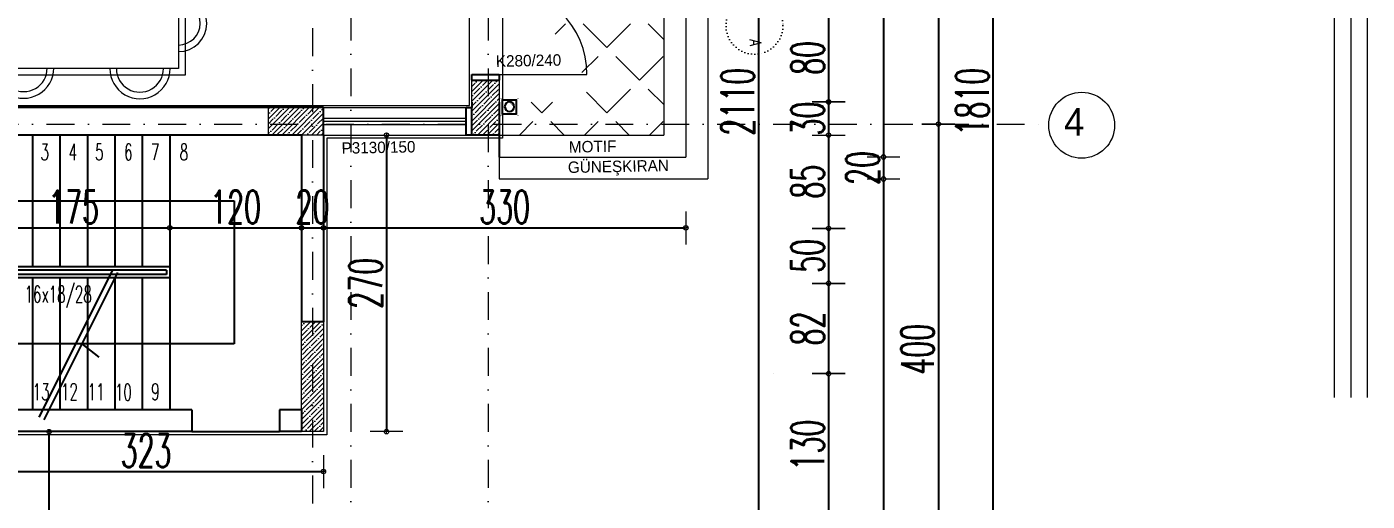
# Model space of a CAD drawing. Header units: millimetres. Extents: x -16104 to 67872, y -88009 to 12107.
# Drawn here: x 12612 to 13833, y -6903 to -6471 of the extents above; entities that cross this region are included whole.
import ezdxf
from ezdxf.enums import TextEntityAlignment as Align

# ---------------------------------------------------------------- set-up
doc = ezdxf.new("R2010")
doc.units = ezdxf.units.MM
doc.linetypes.add('ACAD_ISO07W100', pattern=[3, 0, -3])
doc.linetypes.add('DASHDOTX2', pattern=[50.8, 25.4, -12.7, 0, -12.7])
doc.layers.get('0').update_dxf_attribs({"color": 241})
for name, color, linetype, lineweight in [('AKS', 1, 'ACAD_ISO07W100', 5), ('akslar', 144, 'Continuous', 20), ('balkon', 6, 'Continuous', 5), ('c05', 32, 'Continuous', 13), ('duvar', 123, 'Continuous', 25), ('emsal&kolon', 1, 'Continuous', 5), ('kapı', 3, 'Continuous', 5), ('kolon', 1, 'Continuous', 5), ('merdiven', 4, 'Continuous', 25), ('OLCU', 54, 'Continuous', 13), ('pencere', 5, 'Continuous', 5), ('POZ', 36, 'Continuous', 18), ('SıVA', 40, 'Continuous', 9), ('tefriş', 30, 'Continuous', 5), ('ÖLÇÜ', 252, 'Continuous', 20)]:
    doc.layers.add(name, color=color, linetype=linetype, lineweight=lineweight)
doc.styles.add('DIM', font='Txttw.shx', dxfattribs={"width": 0.6})
doc.styles.add('DIMENSIONS', font='simplex', dxfattribs={"width": 0.8})
doc.styles.add('M2', font='stylu.ttf', dxfattribs={"height": 10})
doc.dimstyles.new('50', dxfattribs={"dimscale": 0, "dimtxt": 30, "dimasz": 1, "dimexe": 0, "dimexo": 2, "dimgap": 4, "dimtad": 1, "dimdec": 0, "dimzin": 0, "dimdsep": 46, "dimtxsty": 'DIM', "dimblk1": 'DOT', "dimblk2": 'DOT', "dimsah": 1, "dimcen": 1.5, "dimdle": 3, "dimse1": 1, "dimse2": 1, "dimclrd": 256, "dimclre": 9, "dimclrt": 256, "dimadec": 0, "dimazin": 0, "dimtfac": 0.24, "dimtdec": 0, "dimtix": 1, "dimtmove": 2, "dimatfit": 3, "dimldrblk": 'DOT', "dimfxl": 0, "dimtolj": 1, "dimtzin": 15, "dimarcsym": 0})
pattern_1 = [(45, (0, -17059.605), (-4.490128, 4.490128), []), (45, (4.49, -17059.605), (-4.490128, 4.490128), [7.9375, -1.5875, 0, -1.5875])]

# ---------------------------------------------------------------- blocks, each defined once
blk = doc.blocks.new('DOT')
for p, q in [((0, 15), (0, -15)), ((-2, 0), (0, 0)), ((2, 0), (0, 0))]:
    blk.add_line(p, q)
blk.add_circle((0, 0), 2)
blk = doc.blocks.new('*D5778')
at = {"layer": 'Defpoints', "color": 0, "transparency": 16777216}
for p in [(13292.2, -6459.6), (13292.2, -6539.3), (13342.2, -6539.3)]:
    blk.add_point(p, dxfattribs=at)
at = {"layer": 'OLCU', "lineweight": -2, "transparency": 16777216}
blk.add_line((13342.2, -6460.6), (13342.2, -6538.3), dxfattribs=at)
for p, rotation in [((13342.2, -6459.6), 90), ((13342.2, -6539.3), 270)]:
    blk.add_blockref('DOT', p, dxfattribs=dict(at, rotation=rotation))
at = {"layer": 'OLCU', "transparency": 16777216, "insert": (13323.2, -6499.4), "char_height": 30, "attachment_point": 5, "rotation": 90, "style": 'DIM'}
blk.add_mtext('\\A1;80', dxfattribs=at)
blk = doc.blocks.new('*D5779')
at = {"layer": 'Defpoints', "color": 0, "transparency": 16777216}
for p in [(13292.2, -6539.6), (13292.2, -6569.6), (13342.2, -6569.6)]:
    blk.add_point(p, dxfattribs=at)
at = {"layer": 'OLCU', "lineweight": -2, "transparency": 16777216}
for p, q in [((13342.2, -6538.6), (13342.2, -6537.6)), ((13342.2, -6539.6), (13342.2, -6569.6)), ((13342.2, -6570.6), (13342.2, -6571.6))]:
    blk.add_line(p, q, dxfattribs=at)
for p, rotation in [((13342.2, -6539.6), 270), ((13342.2, -6569.6), 90)]:
    blk.add_blockref('DOT', p, dxfattribs=dict(at, rotation=rotation))
at = {"layer": 'OLCU', "transparency": 16777216, "insert": (13323.2, -6554.6), "char_height": 30, "attachment_point": 5, "rotation": 90, "style": 'DIM'}
blk.add_mtext('\\A1;30', dxfattribs=at)
blk = doc.blocks.new('*D5780')
at = {"layer": 'Defpoints', "color": 0, "transparency": 16777216}
for p in [(13292.2, -6569.6), (13292.2, -6654.6), (13342.2, -6654.6)]:
    blk.add_point(p, dxfattribs=at)
at = {"layer": 'OLCU', "lineweight": -2, "transparency": 16777216}
blk.add_line((13342.2, -6570.6), (13342.2, -6653.6), dxfattribs=at)
for p, rotation in [((13342.2, -6569.6), 90), ((13342.2, -6654.6), 270)]:
    blk.add_blockref('DOT', p, dxfattribs=dict(at, rotation=rotation))
at = {"layer": 'OLCU', "transparency": 16777216, "insert": (13323.2, -6612.1), "char_height": 30, "attachment_point": 5, "rotation": 90, "style": 'DIM'}
blk.add_mtext('\\A1;85', dxfattribs=at)
blk = doc.blocks.new('*D5781')
at = {"layer": 'Defpoints', "color": 0, "transparency": 16777216}
for p in [(13292.2, -6654.6), (13292.2, -6704.6), (13342.2, -6704.6)]:
    blk.add_point(p, dxfattribs=at)
at = {"layer": 'OLCU', "lineweight": -2, "transparency": 16777216}
blk.add_line((13342.2, -6655.6), (13342.2, -6703.6), dxfattribs=at)
for p, rotation in [((13342.2, -6654.6), 90), ((13342.2, -6704.6), 270)]:
    blk.add_blockref('DOT', p, dxfattribs=dict(at, rotation=rotation))
at = {"layer": 'OLCU', "transparency": 16777216, "insert": (13323.2, -6679.6), "char_height": 30, "attachment_point": 5, "rotation": 90, "style": 'DIM'}
blk.add_mtext('\\A1;50', dxfattribs=at)
blk = doc.blocks.new('*D6030')
at = {"layer": 'Defpoints', "color": 0, "transparency": 16777216}
for p in [(13292.2, -6704.6), (13292.2, -6786.8), (13342.2, -6786.8)]:
    blk.add_point(p, dxfattribs=at)
at = {"layer": 'OLCU', "lineweight": -2, "transparency": 16777216}
blk.add_line((13342.2, -6705.6), (13342.2, -6785.8), dxfattribs=at)
for p, rotation in [((13342.2, -6704.6), 90), ((13342.2, -6786.8), 270)]:
    blk.add_blockref('DOT', p, dxfattribs=dict(at, rotation=rotation))
at = {"layer": 'OLCU', "transparency": 16777216, "insert": (13323.2, -6745.7), "char_height": 30, "attachment_point": 5, "rotation": 90, "style": 'DIM'}
blk.add_mtext('\\A1;82', dxfattribs=at)
blk = doc.blocks.new('*D5782')
at = {"layer": 'Defpoints', "color": 0, "transparency": 16777216}
for p in [(13292.2, -6786.8), (13292.2, -6916.8), (13342.2, -6916.8)]:
    blk.add_point(p, dxfattribs=at)
at = {"layer": 'OLCU', "lineweight": -2, "transparency": 16777216}
blk.add_line((13342.2, -6787.8), (13342.2, -6915.8), dxfattribs=at)
for p, rotation in [((13342.2, -6786.8), 90), ((13342.2, -6916.8), 270)]:
    blk.add_blockref('DOT', p, dxfattribs=dict(at, rotation=rotation))
at = {"layer": 'OLCU', "transparency": 16777216, "insert": (13323.2, -6851.8), "char_height": 30, "attachment_point": 5, "rotation": 90, "style": 'DIM'}
blk.add_mtext('\\A1;130', dxfattribs=at)
blk = doc.blocks.new('*D5786')
at = {"layer": 'Defpoints', "color": 0, "transparency": 16777216}
for p in [(13357.2, -6609.6), (13392.2, -7354.1), (13392.2, -7354.1)]:
    blk.add_point(p, dxfattribs=at)
at = {"layer": 'OLCU', "lineweight": -2, "transparency": 16777216}
blk.add_line((13392.2, -6610.6), (13392.2, -7353.1), dxfattribs=at)
for p, rotation in [((13392.2, -6609.6), 90), ((13392.2, -7354.1), 270)]:
    blk.add_blockref('DOT', p, dxfattribs=dict(at, rotation=rotation))
at = {"layer": 'OLCU', "transparency": 16777216, "insert": (13373.2, -6981.8), "char_height": 30, "attachment_point": 5, "rotation": 90, "style": 'DIM'}
blk.add_mtext('\\A1;745', dxfattribs=at)
blk = doc.blocks.new('*D5789')
at = {"layer": 'Defpoints', "color": 0, "transparency": 16777216}
for p in [(13457.2, -5634.6), (13492.2, -5634.6), (13457.2, -7444.1)]:
    blk.add_point(p, dxfattribs=at)
at = {"layer": 'OLCU', "lineweight": -2, "transparency": 16777216}
blk.add_line((13492.2, -7443.1), (13492.2, -5635.6), dxfattribs=at)
for p, rotation in [((13492.2, -5634.6), 90), ((13492.2, -7444.1), 270)]:
    blk.add_blockref('DOT', p, dxfattribs=dict(at, rotation=rotation))
at = {"layer": 'OLCU', "transparency": 16777216, "insert": (13473.2, -6539.3), "char_height": 30, "attachment_point": 5, "rotation": 90, "style": 'DIM'}
blk.add_mtext('\\A1;1810', dxfattribs=at)
blk = doc.blocks.new('*D5839')
at = {"layer": 'Defpoints', "color": 0, "transparency": 16777216}
for p in [(13292.2, -6074.9), (13292.2, -6589.6), (13392.2, -6589.6)]:
    blk.add_point(p, dxfattribs=at)
at = {"layer": 'OLCU', "lineweight": -2, "transparency": 16777216}
blk.add_line((13392.2, -6075.9), (13392.2, -6588.6), dxfattribs=at)
for p, rotation in [((13392.2, -6074.9), 90), ((13392.2, -6589.6), 270)]:
    blk.add_blockref('DOT', p, dxfattribs=dict(at, rotation=rotation))
at = {"layer": 'OLCU', "transparency": 16777216, "insert": (13373.2, -6332.2), "char_height": 30, "attachment_point": 5, "rotation": 90, "style": 'DIM'}
blk.add_mtext('\\A1;515', dxfattribs=at)
blk = doc.blocks.new('*D5860')
at = {"layer": 'Defpoints', "color": 0, "transparency": 16777216}
for p in [(13392.2, -6589.6), (13392.2, -6609.6), (13392.2, -6609.6)]:
    blk.add_point(p, dxfattribs=at)
at = {"layer": 'OLCU', "lineweight": -2, "transparency": 16777216}
for p, q in [((13392.2, -6588.6), (13392.2, -6587.6)), ((13392.2, -6589.6), (13392.2, -6609.6)), ((13392.2, -6610.6), (13392.2, -6611.6))]:
    blk.add_line(p, q, dxfattribs=at)
for p, rotation in [((13392.2, -6589.6), 270), ((13392.2, -6609.6), 90)]:
    blk.add_blockref('DOT', p, dxfattribs=dict(at, rotation=rotation))
at = {"layer": 'OLCU', "transparency": 16777216, "insert": (13373.2, -6599.6), "char_height": 30, "attachment_point": 5, "rotation": 90, "style": 'DIM'}
blk.add_mtext('\\A1;20', dxfattribs=at)
blk = doc.blocks.new('rb')
at = {"layer": 'tefriş'}
for points in [[(1548.4, 487.07), (1595.5, 487.07), (1595.5, 394.92), (1548.4, 394.92)], [(1551.4, 484.07), (1592.5, 484.07), (1592.5, 397.92), (1551.4, 397.92)]]:
    blk.add_lwpolyline(points, close=True, dxfattribs=at)
for centre, radius, start, end in [((1571.95, 484.07), 12.83, 0, 180), ((1571.95, 484.07), 9.83, 0, 180), ((1551.4, 466.84), 14.18, 90, 270), ((1551.4, 466.84), 11.18, 90, 270), ((1592.5, 466.49), 13.72, 270, 90), ((1592.5, 466.49), 10.72, 270, 90), ((1551.4, 415.62), 14.18, 90, 270), ((1592.29, 413.54), 13.72, 270, 90), ((1551.4, 415.62), 11.18, 90, 270), ((1592.29, 413.54), 10.72, 270, 90), ((1571.95, 397.92), 13.83, 180, 0), ((1571.95, 397.92), 10.83, 180, 0)]:
    blk.add_arc(centre, radius, start, end, dxfattribs=at)
blk = doc.blocks.new('*D5883')
at = {"layer": 'Defpoints', "color": 0, "transparency": 16777216}
for p in [(13442.2, -6259.6), (13442.2, -6559.6), (13442.2, -6559.6)]:
    blk.add_point(p, dxfattribs=at)
at = {"layer": 'OLCU', "lineweight": -2, "transparency": 16777216}
blk.add_line((13442.2, -6260.6), (13442.2, -6558.6), dxfattribs=at)
for p, rotation in [((13442.2, -6259.6), 90), ((13442.2, -6559.6), 270)]:
    blk.add_blockref('DOT', p, dxfattribs=dict(at, rotation=rotation))
at = {"layer": 'OLCU', "transparency": 16777216, "insert": (13423.2, -6409.6), "char_height": 30, "attachment_point": 5, "rotation": 90, "style": 'DIM'}
blk.add_mtext('\\A1;300', dxfattribs=at)
blk = doc.blocks.new('*D5884')
at = {"layer": 'Defpoints', "color": 0, "transparency": 16777216}
for p in [(13442.2, -6559.6), (13442.2, -6969.6), (13442.2, -6969.6)]:
    blk.add_point(p, dxfattribs=at)
at = {"layer": 'OLCU', "lineweight": -2, "transparency": 16777216}
blk.add_line((13442.2, -6560.6), (13442.2, -6968.6), dxfattribs=at)
for p, rotation in [((13442.2, -6559.6), 90), ((13442.2, -6969.6), 270)]:
    blk.add_blockref('DOT', p, dxfattribs=dict(at, rotation=rotation))
at = {"layer": 'OLCU', "transparency": 16777216, "insert": (13423.2, -6764.6), "char_height": 30, "attachment_point": 5, "rotation": 90, "style": 'DIM'}
blk.add_mtext('\\A1;400', dxfattribs=at)
blk = doc.blocks.new('*D5900')
at = {"layer": 'Defpoints', "color": 0, "transparency": 16777216}
for p in [(13278.5, -5484.6), (13278.5, -7594.1), (13278.5, -7594.1)]:
    blk.add_point(p, dxfattribs=at)
at = {"layer": 'OLCU', "lineweight": -2, "transparency": 16777216}
blk.add_line((13278.5, -5485.6), (13278.5, -7593.1), dxfattribs=at)
for p, rotation in [((13278.5, -5484.6), 90), ((13278.5, -7594.1), 270)]:
    blk.add_blockref('DOT', p, dxfattribs=dict(at, rotation=rotation))
at = {"layer": 'OLCU', "transparency": 16777216, "insert": (13259.5, -6539.3), "char_height": 30, "attachment_point": 5, "rotation": 90, "style": 'DIM'}
blk.add_mtext('\\A1;2110', dxfattribs=at)
blk = doc.blocks.new('*D5935')
at = {"layer": 'Defpoints', "color": 0, "transparency": 16777216}
for p in [(12567.2, -6654.1), (12742.2, -6654.1), (12742.2, -6654.1)]:
    blk.add_point(p, dxfattribs=at)
at = {"layer": 'OLCU', "lineweight": -2, "transparency": 16777216}
blk.add_line((12568.2, -6654.1), (12741.2, -6654.1), dxfattribs=at)
at = {"layer": 'OLCU', "lineweight": -2, "transparency": 16777216, "rotation": 180}
blk.add_blockref('DOT', (12567.2, -6654.1), dxfattribs=at)
at = {"layer": 'OLCU', "lineweight": -2, "transparency": 16777216}
blk.add_blockref('DOT', (12742.2, -6654.1), dxfattribs=at)
at = {"layer": 'OLCU', "transparency": 16777216, "insert": (12654.7, -6635.1), "char_height": 30, "attachment_point": 5, "style": 'DIM'}
blk.add_mtext('\\A1;175', dxfattribs=at)
blk = doc.blocks.new('*D5936')
at = {"layer": 'Defpoints', "color": 0, "transparency": 16777216}
for p in [(12742.2, -6654.1), (12862.2, -6654.1), (12862.2, -6654.1)]:
    blk.add_point(p, dxfattribs=at)
at = {"layer": 'OLCU', "lineweight": -2, "transparency": 16777216}
blk.add_line((12743.2, -6654.1), (12861.2, -6654.1), dxfattribs=at)
at = {"layer": 'OLCU', "lineweight": -2, "transparency": 16777216, "rotation": 180}
blk.add_blockref('DOT', (12742.2, -6654.1), dxfattribs=at)
at = {"layer": 'OLCU', "lineweight": -2, "transparency": 16777216}
blk.add_blockref('DOT', (12862.2, -6654.1), dxfattribs=at)
at = {"layer": 'OLCU', "transparency": 16777216, "insert": (12802.2, -6635.1), "char_height": 30, "attachment_point": 5, "style": 'DIM'}
blk.add_mtext('\\A1;120', dxfattribs=at)
blk = doc.blocks.new('*D5937')
at = {"layer": 'Defpoints', "color": 0, "transparency": 16777216}
for p in [(12862.2, -6654.1), (12882.2, -6654.1), (12882.2, -6654.1)]:
    blk.add_point(p, dxfattribs=at)
at = {"layer": 'OLCU', "lineweight": -2, "transparency": 16777216}
for p, q in [((12861.2, -6654.1), (12860.2, -6654.1)), ((12862.2, -6654.1), (12882.2, -6654.1)), ((12883.2, -6654.1), (12884.2, -6654.1))]:
    blk.add_line(p, q, dxfattribs=at)
blk.add_blockref('DOT', (12862.2, -6654.1), dxfattribs=at)
at = {"layer": 'OLCU', "lineweight": -2, "transparency": 16777216, "rotation": 180}
blk.add_blockref('DOT', (12882.2, -6654.1), dxfattribs=at)
at = {"layer": 'OLCU', "transparency": 16777216, "insert": (12872.2, -6635.1), "char_height": 30, "attachment_point": 5, "style": 'DIM'}
blk.add_mtext('\\A1;20', dxfattribs=at)
blk = doc.blocks.new('A$C412C2498')
at = {"color": 5, "const_width": 0.6}
for points in [[(3.6, 24.3), (0.2, 27)], [(23.8, 24.3), (27.3, 27)], [(3.6, 3), (0.2, 0.2)], [(23.8, 3), (27.3, 0.2)]]:
    blk.add_lwpolyline(points, dxfattribs=at)
at = {"color": 5}
blk.add_lwpolyline([(23.8, 24.3), (3.6, 24.3), (3.6, 3), (23.8, 3)], close=True, dxfattribs=at)
at = {"const_width": 0.1}
for points in [[(6.7, 12.2), (14.6, 20.2)], [(6.8, 14.5), (12.4, 20.1)], [(7.1, 10.4), (16.4, 19.7)], [(7.9, 9.1), (17.8, 19)], [(8.8, 8), (18.9, 18.1)], [(10, 7.1), (19.8, 16.9)], [(11.3, 6.4), (20.4, 15.6)], [(13, 6), (20.8, 13.8)], [(14.8, 6.1), (20.8, 12.1)], [(17.4, 7), (19.8, 9.4)]]:
    blk.add_lwpolyline(points, dxfattribs=at)
blk.add_circle((13.7, 13.1), 7.12)
blk = doc.blocks.new('A$C5E2C1EC0')
at = {"xscale": 0.6105719971092185, "yscale": 0.6105719971092185, "zscale": 0.6105719971092185}
blk.add_blockref('A$C412C2498', (0, 0), dxfattribs=at)
blk = doc.blocks.new('*D5630')
at = {"layer": 'Defpoints', "color": 0, "transparency": 16777216}
for p in [(12882.2, -6654.1), (13212.2, -6654.1), (13212.2, -6654.1)]:
    blk.add_point(p, dxfattribs=at)
at = {"layer": 'OLCU', "lineweight": -2, "transparency": 16777216}
blk.add_line((12883.2, -6654.1), (13211.2, -6654.1), dxfattribs=at)
at = {"layer": 'OLCU', "lineweight": -2, "transparency": 16777216, "rotation": 180}
blk.add_blockref('DOT', (12882.2, -6654.1), dxfattribs=at)
at = {"layer": 'OLCU', "lineweight": -2, "transparency": 16777216}
blk.add_blockref('DOT', (13212.2, -6654.1), dxfattribs=at)
at = {"layer": 'OLCU', "transparency": 16777216, "insert": (13047.2, -6635.1), "char_height": 30, "attachment_point": 5, "style": 'DIM'}
blk.add_mtext('\\A1;330', dxfattribs=at)
blk = doc.blocks.new('*D5943')
at = {"layer": 'Defpoints', "color": 0, "transparency": 16777216}
for p in [(12559.2, -6839.6), (12882.2, -6839.6), (12882.2, -6875.9)]:
    blk.add_point(p, dxfattribs=at)
at = {"layer": 'OLCU', "lineweight": -2, "transparency": 16777216}
blk.add_line((12560.2, -6875.9), (12881.2, -6875.9), dxfattribs=at)
at = {"layer": 'OLCU', "lineweight": -2, "transparency": 16777216, "rotation": 180}
blk.add_blockref('DOT', (12559.2, -6875.9), dxfattribs=at)
at = {"layer": 'OLCU', "lineweight": -2, "transparency": 16777216}
blk.add_blockref('DOT', (12882.2, -6875.9), dxfattribs=at)
at = {"layer": 'OLCU', "transparency": 16777216, "insert": (12720.7, -6856.9), "char_height": 30, "attachment_point": 5, "style": 'DIM'}
blk.add_mtext('\\A1;323', dxfattribs=at)
blk = doc.blocks.new('*D5634')
at = {"layer": 'Defpoints', "color": 0, "transparency": 16777216}
for p in [(12907.2, -6569.6), (12882.2, -6839.6), (12939.6, -6839.6)]:
    blk.add_point(p, dxfattribs=at)
at = {"layer": 'OLCU', "lineweight": -2, "transparency": 16777216}
blk.add_line((12939.6, -6570.6), (12939.6, -6838.6), dxfattribs=at)
for p, rotation in [((12939.6, -6569.6), 90), ((12939.6, -6839.6), 270)]:
    blk.add_blockref('DOT', p, dxfattribs=dict(at, rotation=rotation))
at = {"layer": 'OLCU', "transparency": 16777216, "insert": (12920.6, -6704.6), "char_height": 30, "attachment_point": 5, "rotation": 90, "style": 'DIM'}
blk.add_mtext('\\A1;270', dxfattribs=at)
blk = doc.blocks.new('*D5945')
at = {"layer": 'Defpoints', "color": 0, "transparency": 16777216}
for p in [(12559.2, -6839.6), (12632.4, -6839.6), (12559.2, -7594.1)]:
    blk.add_point(p, dxfattribs=at)
at = {"layer": 'OLCU', "lineweight": -2, "transparency": 16777216}
blk.add_line((12632.4, -7593.1), (12632.4, -6840.6), dxfattribs=at)
for p, rotation in [((12632.4, -6839.6), 90), ((12632.4, -7594.1), 270)]:
    blk.add_blockref('DOT', p, dxfattribs=dict(at, rotation=rotation))
at = {"layer": 'OLCU', "transparency": 16777216, "insert": (12613.4, -7216.8), "char_height": 30, "attachment_point": 5, "rotation": 90, "style": 'DIM'}
blk.add_mtext('\\A1;755', dxfattribs=at)

msp = doc.modelspace()

# ---------------------------------------------------------------- hatches: boundary and pattern name
at = {"layer": 'kolon'}
h = msp.add_hatch(dxfattribs=at)
h.set_pattern_fill('ANSI35,_O', color=256)
h.set_pattern_definition(pattern_1)
h.paths.add_polyline_path([(13032.2, -6519.6), (13017.2, -6519.6), (13017.2, -6559.6), (13032.2, -6559.6)])
h.paths.add_polyline_path([(13042.2, -6519.6), (13032.2, -6519.6), (13032.2, -6559.6), (13042.2, -6559.6)])
h.paths.add_polyline_path([(13032.2, -6559.6), (13032.2, -6569.6), (13042.2, -6569.6), (13042.2, -6559.6)])
h.paths.add_polyline_path([(13017.2, -6559.6), (13017.2, -6569.6), (13032.2, -6569.6), (13032.2, -6559.6)])
h = msp.add_hatch(dxfattribs=at)
h.set_pattern_fill('ANSI35,_O', color=256)
h.set_pattern_definition([(45, (3602.555, -17059.605), (-4.490128, 4.490128), []), (45, (3607.0454, -17059.605), (-4.490128, 4.490128), [7.9375, -1.5875, 0, -1.5875])])
h.paths.add_polyline_path([(12832.2, -6544.6), (12832.2, -6559.6), (12872.2, -6559.6), (12872.2, -6544.6)])
h.paths.add_polyline_path([(12832.2, -6559.6), (12832.2, -6569.6), (12872.2, -6569.6), (12872.2, -6559.6)])
h.paths.add_polyline_path([(12872.2, -6559.6), (12872.2, -6569.6), (12882.2, -6569.6), (12882.2, -6559.6)])
h.paths.add_polyline_path([(12872.2, -6544.6), (12872.2, -6559.6), (12882.2, -6559.6), (12882.2, -6544.6)])
h = msp.add_hatch(dxfattribs=at)
h.set_pattern_fill('ANSI35,_O', color=256)
h.set_pattern_definition(pattern_1)
h.paths.add_polyline_path([(12882.2, -6739.6), (12862.2, -6739.6), (12862.2, -6839.6), (12882.2, -6839.6)])
at = {"layer": 'ÖLÇÜ'}
h = msp.add_hatch(dxfattribs=at)
h.set_pattern_fill('ANGLE,_O', color=256, scale=6, angle=45)
h.set_pattern_definition([(45, (-3603.393, 0), (-29.63485, 29.63485), [30.48, -11.43]), (135, (-3603.393, 0), (-29.63485, -29.63485), [30.48, -11.43])])
h.paths.add_polyline_path([(13192.2, -6074.9), (13127.2, -6074.9, -0.079624), (13123.1, -6099.9), (13192.2, -6099.9)])
h.paths.add_polyline_path([(13192.2, -6099.9), (13123.1, -6099.9, -0.323907), (13047.2, -6154.9), (13047.2, -6099.9), (13042.2, -6099.9), (13042.2, -6279.6), (13192.2, -6279.6)])
h.paths.add_polyline_path([(13192.2, -6279.6), (13042.2, -6279.6), (13042.2, -6294.6), (13042.2, -6424.6), (13042.2, -6459.6, -0.131404), (13082.1, -6470.2), (13192.2, -6470.2)])
h.paths.add_polyline_path([(13192.2, -6470.2), (13082.1, -6470.2, -0.268211), (13122.2, -6539.6), (13042.2, -6539.6), (13042.2, -6559.6), (13192.2, -6559.6)])
h.paths.add_polyline_path([(13192.2, -6559.6), (13042.2, -6559.6), (13042.2, -6569.6), (13192.2, -6569.6)])
h.paths.add_polyline_path([(13063.9, -6405.9), (13064.1, -6315.4), (13046.4, -6315.3), (13046.1, -6405.8)], flags=24)
h.paths.add_polyline_path([(13075.3, -6312.8), (13163.2, -6312.8), (13163.2, -6342.6), (13075.3, -6342.6)], flags=24)
h.paths.add_polyline_path([(13075.5, -6280.9), (13179.6, -6280.9), (13179.6, -6307.8), (13075.5, -6307.8)], flags=24)

# ---------------------------------------------------------------- linework, layer by layer
for p, q in [((13017.2, -6519.6), (13017.2, -6514.6)), ((13042.2, -6514.6), (13042.2, -6519.6)), ((13017.2, -6569.6), (13017.2, -6544.6)), ((12862.2, -6819.6), (12862.2, -6839.6)), ((12762.2, -6839.6), (12842.2, -6839.6))]:
    msp.add_line(p, q)
at = {"layer": 'AKS', "color": 1, "linetype": 'ACAD_ISO07W100'}
msp.add_circle((13274.7, -6470), 25.9, dxfattribs=at)
at = {"layer": 'AKS', "linetype": 'ByBlock'}
msp.add_circle((13572.7, -6560.7), 30, dxfattribs=at)
at = {"layer": 'akslar', "linetype": 'DASHDOTX2'}
for p, q in [((12907.2, -5134.6), (12907.2, -7944.1)), ((13032.2, -5134.6), (13032.2, -7944.1)), ((12872.2, -5149), (12872.2, -7958.5)), ((10492.2, -6559.6), (13542.2, -6559.6))]:
    msp.add_line(p, q, dxfattribs=at)
at = {"layer": 'balkon'}
for p, q in [((13192.2, -6074.9), (13192.2, -6569.6)), ((13212.2, -6074.9), (13212.2, -6589.6)), ((13232.2, -6074.9), (13232.2, -6609.6)), ((13042.2, -6569.6), (13192.2, -6569.6)), ((13042.2, -6589.6), (13212.2, -6589.6)), ((13042.2, -6589.6), (13042.2, -6609.6)), ((13042.2, -6609.6), (13232.2, -6609.6))]:
    msp.add_line(p, q, dxfattribs=at)
at = {"layer": 'c05'}
for points in [[(13832.7, -8120), (13832.7, -8330.3), (10302.4, -8330.3), (10302.4, -4952.5), (13832.7, -4952.5), (13832.7, -6808.6)], [(13817.7, -8120), (13817.7, -8315.3), (10317.4, -8315.3), (10317.4, -4967.5), (13817.7, -4967.5), (13817.7, -6808.6)], [(13802.7, -8120), (13802.7, -8300.3), (10332.4, -8300.3), (10332.4, -4982.5), (13802.7, -4982.5), (13802.7, -6808.6)]]:
    msp.add_lwpolyline(points, dxfattribs=at)
at = {"layer": 'duvar'}
for p, q in [((13017.2, -6514.6), (13042.2, -6514.6)), ((13017.2, -6519.6), (13042.2, -6519.6)), ((13017.2, -6539.6), (13017.2, -6544.6)), ((13042.2, -6539.6), (13042.2, -6569.6)), ((12882.2, -6544.6), (12417.2, -6544.6)), ((12882.2, -6569.6), (12882.2, -6544.6)), ((13012.2, -6544.6), (13017.2, -6544.6)), ((13012.2, -6569.6), (13012.2, -6544.6)), ((12862.2, -6569.6), (12434.2, -6569.6)), ((12862.2, -6569.6), (12862.2, -6739.6)), ((12882.2, -6569.6), (12882.2, -6739.6)), ((13017.2, -6569.6), (13012.2, -6569.6)), ((13042.2, -6569.6), (13017.2, -6569.6)), ((13042.2, -6569.6), (13042.2, -6589.6)), ((12567.2, -6629.6), (12800.8, -6629.6)), ((12800.8, -6629.6), (12800.8, -6759.6)), ((12690, -6692.5), (12623.1, -6826.5)), ((12694.5, -6694.8), (12627.6, -6828.7)), ((12742.2, -6689.6), (12742.2, -6699.6)), ((12882.2, -6739.6), (12862.2, -6739.6)), ((12800.8, -6759.6), (12567.2, -6759.6)), ((12662.1, -6759.6), (12677.8, -6771.8)), ((12762.2, -6819.6), (12447.2, -6819.6)), ((12762.2, -6819.6), (12762.2, -6839.6)), ((12862.2, -6819.6), (12842.2, -6819.6)), ((12842.2, -6819.6), (12842.2, -6839.6)), ((12762.2, -6839.6), (12559.2, -6839.6)), ((12762.2, -6839.6), (12559.2, -6839.6)), ((12862.2, -6839.6), (12842.2, -6839.6)), ((12862.2, -6839.6), (12842.2, -6839.6))]:
    msp.add_line(p, q, dxfattribs=at)
at = {"layer": 'emsal&kolon'}
for points in [[(13042.2, -6569.6), (13017.2, -6569.6), (13017.2, -6519.6), (13042.2, -6519.6), (13042.2, -6569.6)], [(12832.2, -6569.6), (12832.2, -6544.6), (12882.2, -6544.6), (12882.2, -6569.6), (12832.2, -6569.6)], [(12862.2, -6739.6), (12882.2, -6739.6), (12882.2, -6839.6), (12862.2, -6839.6), (12862.2, -6739.6)]]:
    msp.add_lwpolyline(points, dxfattribs=at)
at = {"layer": 'kapı'}
msp.add_line((13042.2, -6514.6), (13122.2, -6514.6), dxfattribs=at)
msp.add_arc((13042.2, -6514.6), 80, 0, 90, dxfattribs=at)
at = {"layer": 'merdiven'}
for p, q in [((12617.2, -6569.6), (12617.2, -6689.6)), ((12642.2, -6569.6), (12642.2, -6689.6)), ((12667.2, -6569.6), (12667.2, -6689.6)), ((12692.2, -6569.6), (12692.2, -6689.6)), ((12717.2, -6569.6), (12717.2, -6689.6)), ((12742.2, -6569.6), (12742.2, -6689.6)), ((12742.2, -6689.6), (12567.2, -6689.6)), ((12742.2, -6699.6), (12567.2, -6699.6)), ((12739.2, -6692.6), (12570.2, -6692.6)), ((12739.2, -6696.6), (12570.2, -6696.6)), ((12617.2, -6699.6), (12617.2, -6819.6)), ((12642.2, -6699.6), (12642.2, -6819.6)), ((12667.2, -6699.6), (12667.2, -6819.6)), ((12692.2, -6699.6), (12692.2, -6819.6)), ((12717.2, -6699.6), (12717.2, -6819.6)), ((12739.2, -6692.6), (12739.2, -6696.6)), ((12742.2, -6699.6), (12742.2, -6819.6))]:
    msp.add_line(p, q, dxfattribs=at)
at = {"layer": 'OLCU'}
msp.add_line((13292.2, -6786.8), (13292.2, -6786.8), dxfattribs=at)
at = {"layer": 'pencere'}
for p, q in [((12882.2, -6544.6), (13012.2, -6544.6)), ((12882.2, -6554.1), (13012.2, -6554.1)), ((12882.2, -6557.1), (13012.2, -6557.1)), ((12882.2, -6560.1), (13012.2, -6560.1)), ((12882.2, -6569.6), (13012.2, -6569.6))]:
    msp.add_line(p, q, dxfattribs=at)
at = {"layer": 'SıVA'}
for points in [[(12582.2, -6842.6), (12582.2, -7357.1), (12447.2, -7357.1), (12447.2, -7617.1), (11665.2, -7617.1), (11665.2, -7447.1), (11445.2, -7447.1), (11445.2, -6592.6), (10983.2, -6592.6), (10983.2, -6077.9), (10813.2, -6077.9), (10813.2, -5625.6), (11103.2, -5625.6), (11103.2, -5455.6), (12925.2, -5455.6), (12925.2, -5625.6), (13215.2, -5625.6), (13215.2, -6077.9), (13045.2, -6077.9), (13045.2, -6572.6), (12885.2, -6572.6), (12885.2, -6842.6)], [(12419.2, -6247.6), (12419, -6301.6), (12414.2, -6301.6), (12414.2, -6517.6), (12419.2, -6517.6), (12419.2, -6542.6), (13015.2, -6542.6), (13015.2, -6459.6), (13015.2, -6076.9), (12990.2, -6076.9), (12990.2, -6061.9), (12507.2, -6061.9), (12414.2, -6061.9), (12414.2, -6207.6), (12414.2, -6207.6), (12413.9, -6247.6)]]:
    msp.add_lwpolyline(points, close=True, dxfattribs=at)

# ---------------------------------------------------------------- block references
at = {"ltscale": 50, "xscale": -1, "rotation": 180}
msp.add_blockref('A$C5E2C1EC0', (13043.2, -6535.8), dxfattribs=at)
at = {"layer": 'pencere', "xscale": 2, "yscale": 2, "zscale": 2, "rotation": 270}
msp.add_blockref('rb', (11782.1, -3324.1), dxfattribs=at)

# ---------------------------------------------------------------- texts
at = {"layer": 'AKS', "color": 1, "style": 'DIMENSIONS', "width": 0.8}
msp.add_text('A', height=10.4, rotation=269.5779, dxfattribs=at).set_placement((13275.6, -6485.7), align=Align.MIDDLE)
at = {"layer": 'AKS', "insert": (13556.6, -6545.1), "char_height": 25, "width": 35.659, "attachment_point": 1}
msp.add_mtext('4', dxfattribs=at)
at = {"layer": 'OLCU', "char_height": 15, "attachment_point": 5, "style": 'DIM'}
for s, insert in [('\\A1;3', (12628.4, -6585)), ('\\A1;4', (12653.9, -6585)), ('\\A1;5', (12678, -6585)), ('\\A1;6', (12704.5, -6585)), ('\\A1;7', (12729, -6585)), ('\\A1;8', (12755.1, -6585)), ('\\A1;16x18/28', (12640.6, -6717)), ('\\A1;13', (12625.1, -6803.3)), ('\\A1;12', (12650.9, -6803.3)), ('\\A1;11', (12675.2, -6803.3)), ('\\A1;10', (12700, -6803.7)), ('\\A1;9', (12729.2, -6803.3))]:
    msp.add_mtext(s, dxfattribs=dict(at, insert=insert))
at = {"layer": 'POZ', "style": 'M2', "flags": 4}
for tag, p in [('K280/240', (13039.3, -6507.6)), ('P3130/150', (12898.8, -6586.7)), ('MOTIF', (13105.8, -6585.7)), ('GÜNEŞKIRAN', (13104.9, -6604.2))]:
    msp.add_attdef(tag, p, 'K1 80/210', height=10.4, rotation=1.1392, dxfattribs=at)

# ---------------------------------------------------------------- dimensions: what is measured, and where the dimension line sits
at = {"layer": 'OLCU'}
for base, p1, p2, text, picture, middle in [((13278.5, -7594.1), (13278.5, -5484.6), (13278.5, -7594.1), '2110', '*D5900', (13259.5, -6539.3)), ((13492.2, -5634.6), (13457.2, -7444.1), (13457.2, -5634.6), '1810', '*D5789', (13473.2, -6539.3)), ((13442.2, -6559.6), (13442.2, -6259.6), (13442.2, -6559.6), '300', '*D5883', (13423.2, -6409.6)), ((13442.2, -6969.6), (13442.2, -6559.6), (13442.2, -6969.6), '400', '*D5884', (13423.2, -6764.6))]:
    dim = msp.add_linear_dim(base=base, p1=p1, p2=p2, angle=90, text=text, dimstyle='50', override={"dimscale": 1}, dxfattribs=at)
    dim.commit()
    dim.dimension.update_dxf_attribs({"geometry": picture, "text_midpoint": middle})
for base, p1, p2, picture, middle in [((13392.2, -6589.6), (13292.2, -6074.9), (13292.2, -6589.6), '*D5839', (13373.2, -6332.2)), ((13342.2, -6539.3), (13292.2, -6459.6), (13292.2, -6539.3), '*D5778', (13323.2, -6499.4)), ((13342.2, -6569.6), (13292.2, -6539.6), (13292.2, -6569.6), '*D5779', (13323.2, -6554.6)), ((12939.6, -6839.6), (12907.2, -6569.6), (12882.2, -6839.6), '*D5634', (12920.6, -6704.6)), ((13342.2, -6654.6), (13292.2, -6569.6), (13292.2, -6654.6), '*D5780', (13323.2, -6612.1)), ((13392.2, -6609.6), (13392.2, -6589.6), (13392.2, -6609.6), '*D5860', (13373.2, -6599.6)), ((13392.151171, -7354.0601116), (13357.151171, -6609.5601116), (13392.151171, -7354.0601116), '*D5786', (13373.151171, -6981.8101116)), ((13342.2, -6704.6), (13292.2, -6654.6), (13292.2, -6704.6), '*D5781', (13323.2, -6679.6)), ((13342.2, -6786.8), (13292.2, -6704.6), (13292.2, -6786.8), '*D6030', (13323.2, -6745.7)), ((13342.2, -6916.8), (13292.2, -6786.8), (13292.2, -6916.8), '*D5782', (13323.2, -6851.8)), ((12632.4272795, -6839.5601116), (12559.151171, -7594.0601116), (12559.151171, -6839.5601116), '*D5945', (12613.4272795, -7216.8101116))]:
    dim = msp.add_linear_dim(base=base, p1=p1, p2=p2, angle=90, dimstyle='50', override={"dimscale": 1}, dxfattribs=at)
    dim.commit()
    dim.dimension.update_dxf_attribs({"geometry": picture, "text_midpoint": middle})
for base, p1, p2, picture, middle in [((12742.2, -6654.1), (12567.2, -6654.1), (12742.2, -6654.1), '*D5935', (12654.7, -6635.1)), ((12862.2, -6654.1), (12742.2, -6654.1), (12862.2, -6654.1), '*D5936', (12802.2, -6635.1)), ((12882.2, -6654.1), (12862.2, -6654.1), (12882.2, -6654.1), '*D5937', (12872.2, -6635.1)), ((13212.2, -6654.1), (12882.2, -6654.1), (13212.2, -6654.1), '*D5630', (13047.2, -6635.1)), ((12882.2, -6875.9), (12559.2, -6839.6), (12882.2, -6839.6), '*D5943', (12720.7, -6856.9))]:
    dim = msp.add_linear_dim(base=base, p1=p1, p2=p2, dimstyle='50', override={"dimscale": 1}, dxfattribs=at)
    dim.commit()
    dim.dimension.update_dxf_attribs({"geometry": picture, "text_midpoint": middle})

doc.saveas('drawing.dxf')
